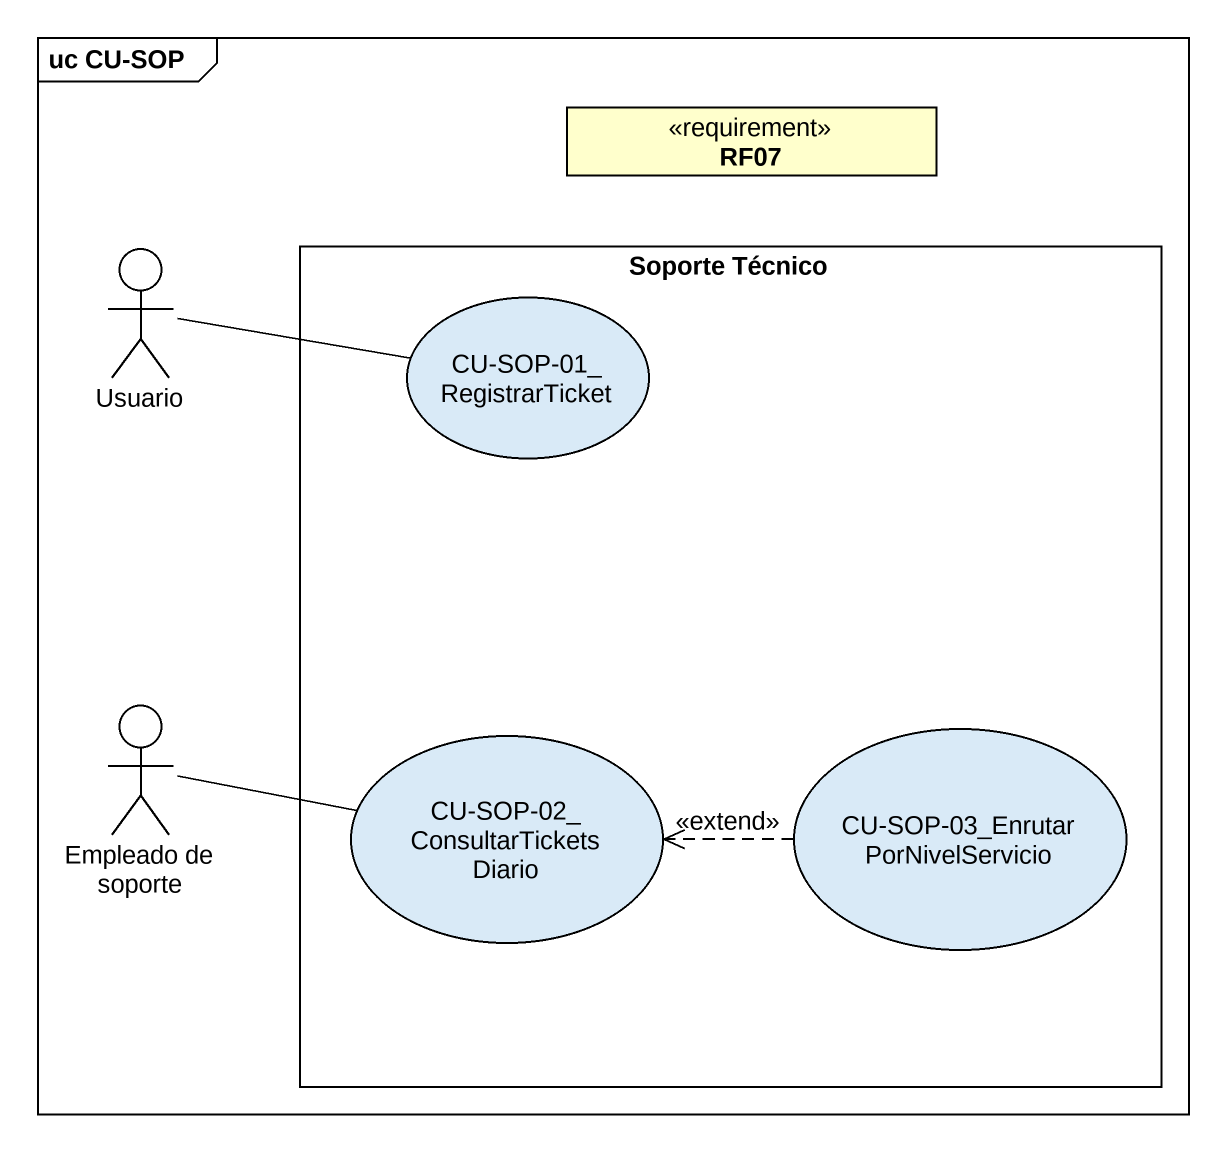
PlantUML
@startuml
mainframe uc CU-SOP
allowmixing
hide circle
hide empty members
class RF07 <<requirement>>
actor Usuario
rectangle "Soporte Técnico" as Soporte_Técnico {
  usecase "CU-SOP-01_RegistrarTicket" as CU_SOP_01_RegistrarTicket
  usecase "CU-SOP-02_ConsultarTicketsDiario" as CU_SOP_02
  usecase "CU-SOP-03_EnrutarPorNivelServicio" as CU_SOP_03
}
actor "Empleado de soporte" as Empleado_de_soporte
Usuario -right- CU_SOP_01_RegistrarTicket
Empleado_de_soporte -right- CU_SOP_02
CU_SOP_03 .left.> CU_SOP_02 : <<extend>>
@enduml
